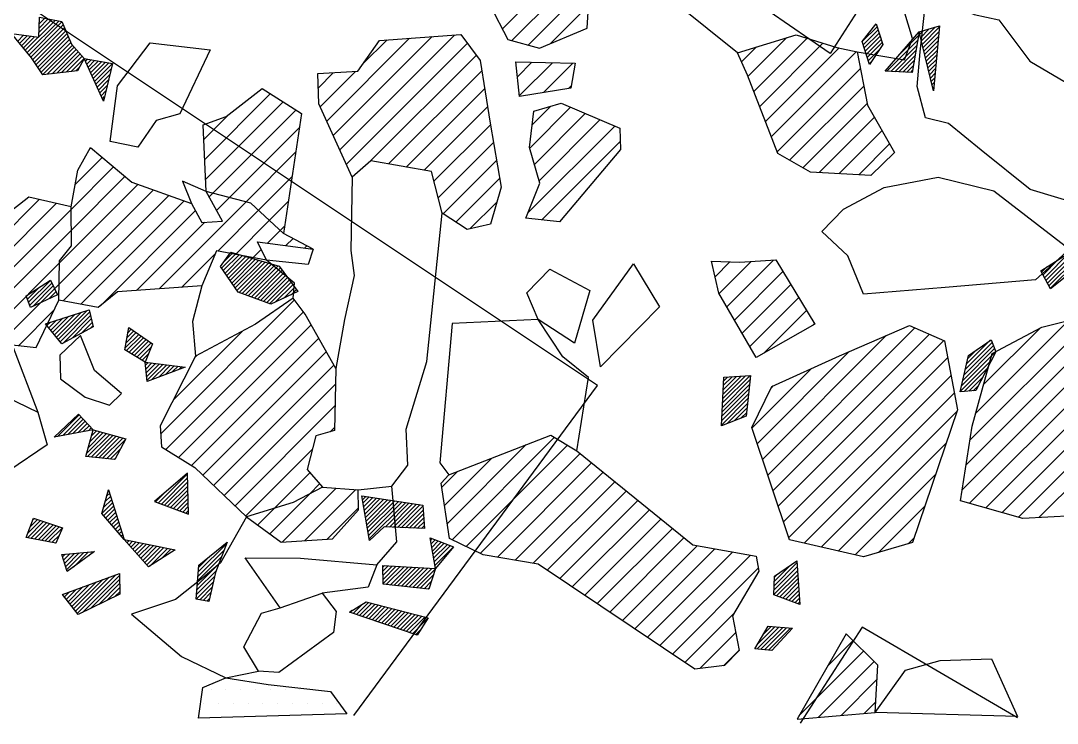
# Model space of a CAD drawing. Header units: metres. Extents: x -2.07 to 0.01, y -18 to -14.82.
# Drawn here: x -1.561 to -0.685, y -18.004 to -17.41 of the extents above; entities that cross this region are included whole.
import ezdxf

# ---------------------------------------------------------------- set-up
doc = ezdxf.new("R2010")
doc.units = ezdxf.units.M
doc.header["$LTSCALE"] = 25
doc.header["$MEASUREMENT"] = 0
doc.linetypes.add('STRICHPUNKTX2', pattern=[2, 1, -0.5, 0, -0.5])
doc.layers.get('0').update_dxf_attribs({"linetype": 'CONTINUOUS'})
for name, color, linetype in [('FEUER', 1, 'CONTINUOUS'), ('GRABUNGSGRENZE', 3, 'STRICHPUNKTX2'), ('KNOCHEN', 2, 'CONTINUOUS'), ('STEINE', 4, 'CONTINUOUS'), ('STEINESCHRAFF', 4, 'CONTINUOUS')]:
    doc.layers.add(name, color=color, linetype=linetype)

# ---------------------------------------------------------------- blocks, each defined once
blk = doc.blocks.new('*X2')
at = {"color": 0}
for p, q in [((-155.551, -1743.713), (-152.883, -1741.044)), ((-155.392, -1743.907), (-152.608, -1741.123)), ((-155.232, -1744.101), (-152.501, -1741.37)), ((-155.085, -1744.307), (-152.395, -1741.617)), ((-154.566, -1742.374), (-153.179, -1740.988)), ((-154.554, -1742.008), (-153.476, -1740.931)), ((-154.542, -1741.643), (-153.773, -1740.874)), ((-154.53, -1741.278), (-154.07, -1740.817)), ((-156.348, -1742.743), (-155.853, -1742.247)), ((-156.189, -1742.937), (-155.541, -1742.289)), ((-156.03, -1743.131), (-155.23, -1742.331)), ((-155.87, -1743.325), (-154.918, -1742.373)), ((-155.711, -1743.519), (-154.607, -1742.415)), ((-154.942, -1744.518), (-152.289, -1741.865)), ((-154.8, -1744.729), (-152.182, -1742.112)), ((-154.657, -1744.94), (-152.076, -1742.359)), ((-154.515, -1745.151), (-151.97, -1742.607)), ((-154.372, -1745.362), (-151.864, -1742.854)), ((-154.23, -1745.573), (-151.731, -1743.075)), ((-153.853, -1745.55), (-151.566, -1743.264)), ((-153.451, -1745.502), (-151.402, -1743.453)), ((-153.049, -1745.453), (-151.237, -1743.642)), ((-152.647, -1745.405), (-151.073, -1743.831)), ((-152.245, -1745.356), (-150.908, -1744.02)), ((-151.843, -1745.308), (-150.743, -1744.208)), ((-150.63, -1744.448), (-150.45, -1744.269)), ((-151.441, -1745.259), (-151.144, -1744.962)), ((-150.519, -1744.691), (-150.149, -1744.321)), ((-150.409, -1744.934), (-149.847, -1744.373)), ((-150.298, -1745.177), (-149.546, -1744.425)), ((-150.188, -1745.421), (-149.244, -1744.477)), ((-150.077, -1745.664), (-148.942, -1744.529)), ((-149.967, -1745.907), (-148.641, -1744.581)), ((-149.856, -1746.15), (-148.339, -1744.633)), ((-149.746, -1746.393), (-148.44, -1745.087)), ((-149.635, -1746.636), (-148.554, -1745.555)), ((-149.525, -1746.879), (-148.668, -1746.022)), ((-149.414, -1747.122), (-148.782, -1746.49)), ((-149.304, -1747.365), (-148.897, -1746.958)), ((-149.193, -1747.608), (-149.011, -1747.426)), ((-139.117, -1761.927), (-137.889, -1760.699)), ((-138.973, -1762.137), (-137.615, -1760.778)), ((-138.881, -1761.337), (-138.163, -1760.62)), ((-138.829, -1762.346), (-137.341, -1760.858)), ((-138.685, -1762.556), (-137.067, -1760.937)), ((-138.541, -1762.765), (-136.792, -1761.017)), ((-138.397, -1762.975), (-136.518, -1761.096)), ((-138.253, -1763.184), (-136.244, -1761.176)), ((-138.109, -1763.394), (-135.97, -1761.255)), ((-137.965, -1763.603), (-135.696, -1761.335)), ((-137.821, -1763.813), (-135.422, -1761.414)), ((-137.637, -1763.982), (-135.148, -1761.493)), ((-137.379, -1764.078), (-134.874, -1761.573)), ((-137.122, -1764.174), (-134.6, -1761.652)), ((-136.864, -1764.27), (-134.326, -1761.732)), ((-136.607, -1764.366), (-134.139, -1761.898)), ((-136.349, -1764.462), (-133.989, -1762.102)), ((-136.091, -1764.558), (-133.839, -1762.306)), ((-135.834, -1764.654), (-133.689, -1762.51)), ((-155.533, -1764.554), (-154.529, -1763.55)), ((-155.438, -1764.813), (-153.581, -1762.956)), ((-155.343, -1765.072), (-153.464, -1763.192)), ((-155.052, -1765.134), (-153.346, -1763.428)), ((-135.576, -1764.75), (-133.54, -1762.714)), ((-135.319, -1764.846), (-133.39, -1762.917)), ((-135.061, -1764.942), (-133.24, -1763.121)), ((-134.549, -1764.784), (-133.09, -1763.325)), ((-133.889, -1764.477), (-132.941, -1763.529)), ((-155.628, -1764.295), (-155.53, -1764.198)), ((-154.392, -1764.828), (-153.229, -1763.664)), ((-153.733, -1764.522), (-153.111, -1763.901)), ((-153.073, -1764.216), (-152.994, -1764.137)), ((-133.23, -1764.171), (-132.791, -1763.733)), ((-153.557, -1767.175), (-152.544, -1766.162)), ((-153.399, -1767.37), (-152.026, -1765.997)), ((-153.24, -1767.565), (-151.508, -1765.833)), ((-153.081, -1767.76), (-150.991, -1765.669)), ((-152.922, -1767.954), (-150.473, -1765.505)), ((-152.764, -1768.149), (-150.269, -1765.655)), ((-152.52, -1768.259), (-150.199, -1765.938)), ((-153.875, -1766.785), (-153.579, -1766.49)), ((-153.716, -1766.98), (-153.062, -1766.326)), ((-151.758, -1767.851), (-150.129, -1766.222)), ((-150.997, -1767.443), (-150.059, -1766.505)), ((-150.236, -1767.035), (-149.989, -1766.788)), ((-147.024, -1767.359), (-146.749, -1767.084)), ((-147.275, -1768.671), (-146.123, -1767.519)), ((-147.191, -1768.233), (-146.331, -1767.374)), ((-147.171, -1768.92), (-145.914, -1767.664)), ((-147.107, -1767.796), (-146.54, -1767.229)), ((-146.949, -1769.052), (-145.706, -1767.809)), ((-146.726, -1769.183), (-145.497, -1767.954)), ((-146.504, -1769.314), (-145.289, -1768.099)), ((-146.282, -1769.446), (-145.08, -1768.244)), ((-146.06, -1769.577), (-145.044, -1768.561)), ((-145.838, -1769.708), (-145.282, -1769.153)), ((-145.615, -1769.84), (-145.52, -1769.745)), ((-145.546, -1770.124), (-145.32, -1769.898)), ((-145.516, -1770.448), (-145.005, -1769.936)), ((-145.487, -1770.772), (-144.69, -1769.975)), ((-145.457, -1771.096), (-144.376, -1770.014)), ((-145.427, -1771.419), (-144.061, -1770.053)), ((-145, -1771.346), (-143.746, -1770.092)), ((-144.431, -1771.131), (-143.432, -1770.131)), ((-143.863, -1770.915), (-143.117, -1770.17)), ((-143.294, -1770.7), (-142.802, -1770.208)), ((-142.725, -1770.485), (-142.487, -1770.247)), ((-152.98, -1776.143), (-151.152, -1774.316)), ((-152.546, -1776.063), (-150.983, -1774.5)), ((-152.112, -1775.983), (-150.813, -1774.684)), ((-151.678, -1775.902), (-150.644, -1774.868)), ((-151.244, -1775.822), (-150.475, -1775.053)), ((-150.81, -1775.742), (-150.305, -1775.237)), ((-150.397, -1777.096), (-149.128, -1775.827)), ((-150.376, -1775.661), (-150.136, -1775.421)), ((-150.263, -1776.609), (-149.404, -1775.75)), ((-150.129, -1776.121), (-149.681, -1775.673)), ((-149.995, -1775.633), (-149.957, -1775.595)), ((-150.531, -1777.584), (-148.852, -1775.905)), ((-150.448, -1777.855), (-148.576, -1775.982)), ((-150.129, -1777.889), (-148.3, -1776.06)), ((-149.809, -1777.923), (-148.024, -1776.137)), ((-149.49, -1777.957), (-147.747, -1776.214)), ((-149.17, -1777.991), (-147.471, -1776.292)), ((-148.85, -1778.025), (-147.259, -1776.433)), ((-148.531, -1778.058), (-147.661, -1777.189)), ((-148.211, -1778.092), (-148.063, -1777.944)), ((-144.454, -1781.759), (-142.006, -1779.312)), ((-144.197, -1781.856), (-141.997, -1779.656)), ((-143.94, -1781.953), (-141.987, -1780)), ((-148.807, -1781.163), (-148.576, -1780.932)), ((-148.667, -1780.669), (-148.661, -1780.663)), ((-144.71, -1781.662), (-144.093, -1781.046)), ((-143.683, -1782.05), (-141.978, -1780.344)), ((-143.427, -1782.147), (-141.969, -1780.688)), ((-143.17, -1782.244), (-141.959, -1781.033)), ((-149.229, -1782.645), (-148.322, -1781.739)), ((-149.088, -1782.151), (-148.407, -1781.47)), ((-148.948, -1781.657), (-148.492, -1781.201)), ((-142.913, -1782.341), (-141.95, -1781.377)), ((-142.657, -1782.437), (-141.94, -1781.721)), ((-149.069, -1782.839), (-148.238, -1782.008)), ((-148.906, -1783.03), (-148.153, -1782.277)), ((-148.743, -1783.22), (-148.069, -1782.546)), ((-148.58, -1783.411), (-147.984, -1782.815)), ((-142.4, -1782.534), (-141.931, -1782.065)), ((-142.143, -1782.631), (-141.922, -1782.409)), ((-155.529, -1784.703), (-154.16, -1783.334)), ((-155.49, -1784.31), (-154.425, -1783.245)), ((-155.275, -1783.742), (-154.69, -1783.157)), ((-155.231, -1784.758), (-153.896, -1783.423)), ((-155.061, -1783.174), (-154.954, -1783.068)), ((-154.933, -1784.814), (-153.631, -1783.512)), ((-154.635, -1784.869), (-153.366, -1783.601)), ((-154.336, -1784.925), (-153.102, -1783.69)), ((-148.417, -1783.601), (-147.899, -1783.084)), ((-148.253, -1783.791), (-147.815, -1783.353)), ((-148.09, -1783.982), (-147.73, -1783.622)), ((-154.038, -1784.98), (-152.837, -1783.779)), ((-153.74, -1785.036), (-152.572, -1783.868)), ((-153.442, -1785.091), (-152.825, -1784.474)), ((-147.927, -1784.172), (-147.645, -1783.891)), ((-147.764, -1784.363), (-147.561, -1784.159)), ((-147.601, -1784.553), (-147.476, -1784.428)), ((-153.144, -1785.146), (-153.106, -1785.109)), ((-147.438, -1784.743), (-147.392, -1784.697)), ((-147.273, -1784.933), (-147.221, -1784.88)), ((-147.107, -1785.12), (-146.927, -1784.94)), ((-146.941, -1785.308), (-146.634, -1785)), ((-146.775, -1785.495), (-146.34, -1785.06)), ((-146.609, -1785.683), (-146.047, -1785.12)), ((-146.443, -1785.871), (-145.753, -1785.181)), ((-146.277, -1786.058), (-145.46, -1785.241)), ((-146.111, -1786.246), (-145.166, -1785.301)), ((-145.945, -1786.433), (-144.873, -1785.361)), ((-145.779, -1786.621), (-144.579, -1785.421)), ((-145.613, -1786.808), (-144.286, -1785.481)), ((-141.095, -1787.593), (-138.682, -1785.18)), ((-152.552, -1786.322), (-152.327, -1786.097)), ((-152.466, -1786.59), (-151.938, -1786.062)), ((-152.381, -1786.858), (-151.55, -1786.027)), ((-152.295, -1787.126), (-151.161, -1785.992)), ((-152.209, -1787.394), (-150.772, -1785.957)), ((-151.645, -1787.183), (-150.384, -1785.922)), ((-150.335, -1786.227), (-149.995, -1785.886)), ((-145.447, -1786.996), (-143.992, -1785.541)), ((-145.192, -1787.094), (-143.699, -1785.601)), ((-144.228, -1786.484), (-143.405, -1785.661)), ((-143.264, -1785.873), (-143.112, -1785.721)), ((-141.151, -1788.356), (-139.12, -1786.326)), ((-141.123, -1787.975), (-138.901, -1785.753)), ((-141.067, -1787.211), (-140.135, -1786.279)), ((-141.179, -1788.738), (-139.339, -1786.898)), ((-151.473, -1790.9), (-148.607, -1788.034)), ((-151.318, -1791.098), (-148.046, -1787.827)), ((-150.879, -1791.013), (-147.753, -1787.887)), ((-141.235, -1789.501), (-139.697, -1787.963)), ((-141.207, -1789.12), (-139.558, -1787.471)), ((-152.095, -1790.108), (-150.852, -1788.865)), ((-151.939, -1790.306), (-150.291, -1788.657)), ((-151.784, -1790.504), (-149.73, -1788.45)), ((-151.629, -1790.702), (-149.168, -1788.242)), ((-150.185, -1790.673), (-147.743, -1788.231)), ((-149.492, -1790.333), (-147.734, -1788.575)), ((-148.799, -1789.993), (-147.725, -1788.919)), ((-141.264, -1789.883), (-139.804, -1788.423)), ((-140.967, -1789.94), (-139.91, -1788.883)), ((-152.561, -1789.513), (-152.535, -1789.487)), ((-152.406, -1789.711), (-151.974, -1789.28)), ((-152.25, -1789.91), (-151.413, -1789.072)), ((-148.105, -1789.654), (-147.715, -1789.264)), ((-140.671, -1789.997), (-140.017, -1789.343)), ((-140.374, -1790.055), (-140.123, -1789.803))]:
    blk.add_line(p, q, dxfattribs=at)
blk = doc.blocks.new('*X3')
at = {"color": 0}
for p, q in [((-96.787, -1773.691), (-94.44, -1771.343)), ((-96.768, -1773.318), (-94.454, -1771.004)), ((-96.749, -1772.945), (-94.833, -1771.029)), ((-96.729, -1772.572), (-95.211, -1771.054)), ((-96.71, -1772.199), (-95.59, -1771.079)), ((-96.69, -1771.826), (-95.968, -1771.104)), ((-96.671, -1771.453), (-96.347, -1771.129)), ((-96.826, -1774.437), (-94.524, -1772.135)), ((-96.807, -1774.064), (-94.482, -1771.739)), ((-96.865, -1775.183), (-94.608, -1772.926)), ((-96.846, -1774.81), (-94.566, -1772.531)), ((-96.383, -1775.054), (-94.651, -1773.322)), ((-95.805, -1774.831), (-94.693, -1773.718)), ((-95.228, -1774.607), (-94.735, -1774.114)), ((-127.27, -1781.193), (-127.245, -1781.168)), ((-127.218, -1781.494), (-126.938, -1781.214)), ((-127.166, -1781.796), (-126.631, -1781.261)), ((-127.114, -1782.097), (-126.324, -1781.307)), ((-127.061, -1782.398), (-126.016, -1781.353)), ((-127.009, -1782.7), (-125.709, -1781.4)), ((-126.957, -1783.001), (-125.402, -1781.446)), ((-126.905, -1783.302), (-125.095, -1781.492)), ((-126.852, -1783.604), (-124.787, -1781.539)), ((-126.8, -1783.905), (-124.48, -1781.585)), ((-126.748, -1784.206), (-124.173, -1781.631)), ((-126.696, -1784.507), (-123.866, -1781.678)), ((-126.643, -1784.809), (-123.558, -1781.724)), ((-125.264, -1783.783), (-123.251, -1781.77)), ((-124.926, -1783.799), (-122.944, -1781.816)), ((-124.589, -1783.815), (-122.637, -1781.863)), ((-124.251, -1783.831), (-122.329, -1781.909)), ((-123.913, -1783.847), (-122.102, -1782.035)), ((-123.576, -1783.862), (-122.078, -1782.364)), ((-123.238, -1783.878), (-122.053, -1782.693)), ((-122.9, -1783.894), (-122.028, -1783.022)), ((-122.563, -1783.91), (-122.004, -1783.351)), ((-122.225, -1783.926), (-121.979, -1783.68)), ((-121.462, -1784.931), (-121.311, -1784.78)), ((-121.41, -1785.232), (-121.057, -1784.879)), ((-121.357, -1785.533), (-120.802, -1784.978)), ((-121.305, -1785.834), (-120.547, -1785.076)), ((-121.252, -1786.135), (-120.292, -1785.175)), ((-121.2, -1786.436), (-120.037, -1785.274)), ((-121.147, -1786.737), (-119.782, -1785.372)), ((-121.095, -1787.038), (-119.527, -1785.471)), ((-125.493, -1787.194), (-125.359, -1787.06)), ((-125.483, -1787.537), (-125.026, -1787.08)), ((-125.472, -1787.88), (-124.692, -1787.1)), ((-125.462, -1788.224), (-124.358, -1787.12)), ((-125.452, -1788.567), (-124.025, -1787.14)), ((-125.197, -1788.666), (-123.691, -1787.16)), ((-124.878, -1788.7), (-123.357, -1787.18)), ((-124.559, -1788.735), (-123.024, -1787.199)), ((-124.24, -1788.77), (-122.69, -1787.219)), ((-123.922, -1788.805), (-122.356, -1787.239)), ((-92.434, -1789.137), (-90.463, -1787.166)), ((-92.422, -1788.771), (-90.486, -1786.835)), ((-92.409, -1788.405), (-91.03, -1787.025)), ((-123.603, -1788.839), (-122.023, -1787.259)), ((-123.284, -1788.874), (-121.689, -1787.279)), ((-122.965, -1788.909), (-121.355, -1787.299)), ((-122.646, -1788.943), (-121.059, -1787.356)), ((-122.327, -1788.978), (-121.23, -1787.88)), ((-92.447, -1789.503), (-90.441, -1787.497)), ((-92.396, -1788.038), (-92.109, -1787.752)), ((-92.208, -1789.618), (-90.419, -1787.829)), ((-122.009, -1789.013), (-121.401, -1788.405)), ((-121.69, -1789.048), (-121.572, -1788.929)), ((-91.951, -1789.714), (-90.397, -1788.16)), ((-91.694, -1789.811), (-90.374, -1788.491)), ((-91.437, -1789.907), (-90.352, -1788.823)), ((-91.179, -1790.003), (-90.33, -1789.154)), ((-90.922, -1790.1), (-90.307, -1789.485)), ((-90.665, -1790.196), (-90.285, -1789.816)), ((-127.985, -1791.1), (-127.184, -1790.3)), ((-127.722, -1791.19), (-126.698, -1790.167)), ((-127.458, -1791.28), (-126.417, -1790.239)), ((-127.195, -1791.37), (-126.136, -1790.312)), ((-126.931, -1791.46), (-125.855, -1790.384)), ((-126.668, -1791.55), (-125.574, -1790.456)), ((-126.404, -1791.641), (-125.292, -1790.529)), ((-126.141, -1791.731), (-125.011, -1790.601)), ((-125.877, -1791.821), (-124.73, -1790.673)), ((-125.614, -1791.911), (-124.449, -1790.746)), ((-90.408, -1790.292), (-90.263, -1790.148)), ((-128.249, -1791.01), (-128.078, -1790.839)), ((-125.35, -1792.001), (-124.167, -1790.818)), ((-125.086, -1792.091), (-123.886, -1790.89)), ((-124.823, -1792.181), (-123.605, -1790.963)), ((-124.559, -1792.271), (-123.324, -1791.035)), ((-124.296, -1792.361), (-123.043, -1791.107)), ((-124.032, -1792.451), (-122.761, -1791.18)), ((-123.769, -1792.541), (-122.48, -1791.252)), ((-123.505, -1792.631), (-122.199, -1791.324)), ((-123.242, -1792.721), (-121.918, -1791.397)), ((-122.978, -1792.811), (-121.738, -1791.57)), ((-93.861, -1794.099), (-92.019, -1792.257)), ((-93.82, -1793.705), (-92.347, -1792.232)), ((-93.542, -1794.134), (-91.691, -1792.283)), ((-93.295, -1792.827), (-92.675, -1792.207)), ((-93.223, -1794.169), (-91.362, -1792.308)), ((-92.905, -1794.203), (-91.034, -1792.333)), ((-122.715, -1792.901), (-122.324, -1792.51))]:
    blk.add_line(p, q, dxfattribs=at)
blk = doc.blocks.new('*X4')
at = {"color": 0}
for p, q in [((-84.975, -1742.787), (-83.721, -1741.533)), ((-79.977, -1742.739), (-78.811, -1741.572)), ((-79.908, -1743.023), (-78.434, -1741.549)), ((-84.89, -1743.056), (-83.635, -1741.801)), ((-84.806, -1743.325), (-83.55, -1742.068)), ((-84.722, -1743.594), (-83.464, -1742.336)), ((-81.793, -1743.847), (-80.217, -1742.271)), ((-80.117, -1742.171), (-79.809, -1741.864)), ((-80.047, -1742.455), (-79.31, -1741.718)), ((-79.838, -1743.307), (-78.472, -1741.94)), ((-79.769, -1743.591), (-78.509, -1742.331)), ((-84.637, -1743.863), (-83.378, -1742.604)), ((-84.553, -1744.133), (-83.292, -1742.871)), ((-82.887, -1745.295), (-80.288, -1742.696)), ((-82.549, -1745.31), (-80.358, -1743.12)), ((-79.699, -1743.875), (-78.546, -1742.722)), ((-79.629, -1744.159), (-78.584, -1743.113)), ((-84.469, -1744.402), (-83.515, -1743.449)), ((-82.211, -1745.326), (-80.429, -1743.544)), ((-81.873, -1745.342), (-80.499, -1743.968)), ((-79.56, -1744.443), (-78.621, -1743.504)), ((-79.49, -1744.727), (-78.659, -1743.895)), ((-79.421, -1745.011), (-78.696, -1744.286)), ((-84.384, -1744.671), (-84.233, -1744.519)), ((-81.535, -1745.358), (-80.57, -1744.392)), ((-81.198, -1745.373), (-80.64, -1744.816)), ((-79.351, -1745.295), (-78.733, -1744.677)), ((-79.281, -1745.579), (-78.771, -1745.068)), ((-80.86, -1745.389), (-80.711, -1745.24)), ((-79.212, -1745.862), (-78.808, -1745.459)), ((-79.142, -1746.146), (-78.845, -1745.85)), ((-79.073, -1746.43), (-78.883, -1746.241)), ((-79.003, -1746.714), (-78.92, -1746.632)), ((-69.565, -1762.733), (-67.421, -1760.588)), ((-69.443, -1762.964), (-67.211, -1760.731)), ((-69.81, -1762.271), (-69.369, -1761.829)), ((-69.688, -1762.502), (-68.395, -1761.209)), ((-69.32, -1763.195), (-67.096, -1760.971)), ((-69.198, -1763.426), (-66.982, -1761.21)), ((-69.075, -1763.657), (-66.868, -1761.449)), ((-76.476, -1771.411), (-73.786, -1768.721)), ((-76.367, -1770.948), (-73.887, -1768.468)), ((-76.258, -1770.486), (-73.987, -1768.215)), ((-76.149, -1770.023), (-74.143, -1768.017)), ((-76.04, -1769.56), (-75.319, -1768.84)), ((-76.694, -1772.336), (-74.018, -1769.66)), ((-76.585, -1771.873), (-73.685, -1768.974)), ((-76.348, -1772.343), (-74.399, -1770.394)), ((-75.966, -1772.315), (-74.779, -1771.128)), ((-75.583, -1772.286), (-75.16, -1771.862))]:
    blk.add_line(p, q, dxfattribs=at)
blk = doc.blocks.new('*X11')
at = {"color": 0}
for p, q in [((-115.374, -1741.719), (-107.607, -1733.953)), ((-114.584, -1742.698), (-107.932, -1736.046)), ((-113.194, -1743.075), (-108.025, -1737.906)), ((-111.278, -1742.926), (-108.096, -1739.745)), ((-108.255, -1741.671), (-108.205, -1741.621)), ((-130.23, -1749.505), (-123.23, -1742.505)), ((-129.68, -1750.722), (-121.324, -1742.367)), ((-129.13, -1751.94), (-119.418, -1742.228)), ((-94.619, -1745.714), (-91.352, -1742.446)), ((-94.128, -1746.99), (-89.631, -1742.493)), ((-128.58, -1753.157), (-118.353, -1742.931)), ((-127.17, -1744.676), (-125.136, -1742.643)), ((-95.169, -1744.496), (-93.902, -1743.229)), ((-93.636, -1748.266), (-88.287, -1742.917)), ((-93.145, -1749.542), (-86.927, -1743.325)), ((-126.689, -1753.034), (-117.601, -1743.947)), ((-92.653, -1750.819), (-85.464, -1743.63)), ((-114.12, -1745.769), (-112.886, -1744.535)), ((-113.955, -1747.372), (-111.157, -1744.574)), ((-111.904, -1747.089), (-109.428, -1744.613)), ((-92.162, -1752.095), (-85.12, -1745.054)), ((-130.94, -1746.679), (-129.675, -1745.414)), ((-130.781, -1748.287), (-127.798, -1745.305)), ((-125.012, -1753.125), (-117.131, -1745.244)), ((-123.503, -1753.385), (-116.883, -1746.764)), ((-109.793, -1746.746), (-109.565, -1746.517)), ((-91.106, -1752.807), (-84.837, -1746.538)), ((-140.539, -1752.742), (-134.998, -1747.202)), ((-140.465, -1754.436), (-133.916, -1747.887)), ((-139.856, -1755.595), (-132.834, -1748.573)), ((-121.995, -1753.644), (-116.636, -1748.285)), ((-113.07, -1751.79), (-109.614, -1748.334)), ((-112.863, -1749.815), (-111.288, -1748.24)), ((-89.985, -1753.454), (-84.554, -1748.022)), ((-140.612, -1751.048), (-138.506, -1748.941)), ((-112.677, -1753.164), (-108.374, -1748.862)), ((-112.284, -1754.539), (-107.134, -1749.389)), ((-88.621, -1753.857), (-83.94, -1749.176)), ((-138.452, -1755.959), (-132.551, -1750.058)), ((-121.167, -1754.584), (-116.388, -1749.804)), ((-113.227, -1757.25), (-105.893, -1749.917)), ((-86.941, -1753.945), (-83.295, -1750.299)), ((-120.804, -1755.989), (-116.134, -1751.318)), ((-112.063, -1757.854), (-105.432, -1751.223)), ((-137.048, -1756.322), (-132.86, -1752.134)), ((-85.261, -1754.033), (-82.651, -1751.423)), ((-120.386, -1757.338), (-115.88, -1752.832)), ((-135.989, -1757.031), (-133.168, -1754.211)), ((-119.322, -1758.042), (-115.627, -1754.346)), ((-162.107, -1765.471), (-153.098, -1756.462)), ((-161.928, -1763.525), (-154.534, -1756.131)), ((-135.073, -1757.883), (-133.477, -1756.287)), ((-118.123, -1758.611), (-115.852, -1756.339)), ((-161.758, -1766.891), (-151.832, -1756.965)), ((-160.926, -1767.826), (-151.809, -1758.709)), ((-134.157, -1758.735), (-133.786, -1758.364)), ((-159.384, -1768.052), (-152.82, -1761.488)), ((-97.411, -1762.648), (-96.156, -1761.392)), ((-97.075, -1764.079), (-94.365, -1761.369)), ((-96.425, -1765.197), (-92.473, -1761.245)), ((-95.774, -1766.314), (-91.681, -1762.221)), ((-157.833, -1768.269), (-152.852, -1763.287)), ((-95.124, -1767.431), (-91.011, -1763.319)), ((-94.474, -1768.549), (-90.341, -1764.416)), ((-156.264, -1768.467), (-153.283, -1765.487)), ((-93.216, -1769.059), (-89.671, -1765.514)), ((-92.956, -1779.406), (-80.531, -1766.981)), ((-89.16, -1766.77), (-89.001, -1766.612)), ((-93.403, -1778.085), (-82.949, -1767.631)), ((-92.51, -1780.727), (-79.298, -1767.516)), ((-92.063, -1782.048), (-78.065, -1768.05)), ((-93.85, -1776.764), (-86.062, -1768.976)), ((-91.616, -1783.369), (-77.749, -1769.502)), ((-94.296, -1775.443), (-89.262, -1770.408)), ((-91.17, -1784.69), (-77.466, -1770.987)), ((-92.678, -1772.057), (-92.492, -1771.871)), ((-89.873, -1785.161), (-77.183, -1772.471)), ((-88.437, -1785.494), (-76.941, -1773.998)), ((-119.636, -1784.872), (-110.985, -1776.221)), ((-87.002, -1785.826), (-77.853, -1776.677)), ((-120.052, -1783.521), (-113.369, -1776.838)), ((-118.445, -1785.449), (-109.885, -1776.89)), ((-117.255, -1786.027), (-108.821, -1777.593)), ((-120.285, -1781.986), (-116.269, -1777.97)), ((-115.809, -1786.348), (-107.845, -1778.385)), ((-120.517, -1780.451), (-119.169, -1779.102)), ((-114.294, -1786.602), (-106.869, -1779.176)), ((-85.567, -1786.159), (-78.765, -1779.357)), ((-112.779, -1786.855), (-105.893, -1779.968)), ((-111.591, -1787.434), (-104.916, -1780.76)), ((-110.533, -1788.144), (-103.94, -1781.551)), ((-109.475, -1788.854), (-102.964, -1782.343)), ((-83.584, -1785.944), (-79.677, -1782.037)), ((-108.417, -1789.564), (-101.988, -1783.134)), ((-107.36, -1790.274), (-101.012, -1783.926)), ((-106.302, -1790.984), (-100.035, -1784.717)), ((-105.244, -1791.693), (-98.931, -1785.381)), ((-81.081, -1785.208), (-80.589, -1784.717)), ((-104.186, -1792.403), (-97.425, -1785.642)), ((-103.128, -1793.113), (-95.919, -1785.904)), ((-102.07, -1793.823), (-94.413, -1786.166)), ((-101.012, -1794.533), (-93.762, -1787.282)), ((-99.955, -1795.243), (-95.801, -1791.09)), ((-98.702, -1795.758), (-95.663, -1792.719)), ((-96.693, -1795.517), (-95.379, -1794.203))]:
    blk.add_line(p, q, dxfattribs=at)
blk = doc.blocks.new('*X12')
at = {"color": 0}
for p, q in [((-150.24, -1751.837), (-150.165, -1751.762)), ((-151.488, -1754.852), (-149.205, -1752.57)), ((-151.832, -1756.965), (-148.245, -1753.378)), ((-151.809, -1758.709), (-147.285, -1754.186)), ((-152.852, -1763.287), (-144.883, -1755.319)), ((-152.82, -1761.488), (-146.187, -1754.855)), ((-140.169, -1755.908), (-139.856, -1755.595)), ((-152.499, -1764.702), (-143.579, -1755.783)), ((-151.009, -1764.98), (-142.276, -1756.247)), ((-144.407, -1763.682), (-137.048, -1756.322)), ((-139.543, -1757.05), (-138.452, -1755.959)), ((-149.359, -1765.098), (-141.326, -1757.065)), ((-139.444, -1760.486), (-135.989, -1757.031)), ((-146.308, -1763.814), (-140.536, -1758.043)), ((-137.95, -1760.76), (-135.073, -1757.883)), ((-135.239, -1759.817), (-134.157, -1758.735)), ((-133.678, -1760.024), (-133.076, -1759.422)), ((-132.117, -1760.231), (-131.923, -1760.037)), ((-142.507, -1763.549), (-139.662, -1760.705)), ((-136.455, -1761.033), (-135.764, -1760.342))]:
    blk.add_line(p, q, dxfattribs=at)
blk = doc.blocks.new('*X13')
at = {"color": 0}
for p, q in [((-144.265, -1775.914), (-132.964, -1764.612)), ((-143.842, -1777.258), (-132.197, -1765.614)), ((-142.751, -1777.936), (-131.535, -1766.72)), ((-143.212, -1773.094), (-137.389, -1767.27)), ((-141.661, -1778.613), (-130.898, -1767.85)), ((-141.394, -1769.507), (-141.171, -1769.284)), ((-140.708, -1779.428), (-130.26, -1768.98)), ((-139.799, -1780.287), (-129.623, -1770.111)), ((-138.891, -1781.146), (-129.481, -1771.737)), ((-137.982, -1782.006), (-129.521, -1773.544)), ((-129.953, -1775.744), (-129.56, -1775.351)), ((-137.074, -1782.865), (-131.442, -1777.233)), ((-134.646, -1782.205), (-131.654, -1779.212)), ((-131.666, -1780.992), (-130.837, -1780.164)), ((-135.051, -1784.377), (-131.666, -1780.992)), ((-133.988, -1785.082), (-129.428, -1780.522)), ((-132.09, -1784.952), (-127.776, -1780.638)), ((-136.067, -1783.625), (-134.646, -1782.205)), ((-130.192, -1784.822), (-127.539, -1782.169))]:
    blk.add_line(p, q, dxfattribs=at)
blk = doc.blocks.new('*X14')
at = {"color": 0}
for p, q in [((-76.197, -1778.556), (-62.812, -1765.172)), ((-76.525, -1780.652), (-61.8, -1765.928)), ((-75.868, -1776.46), (-65.167, -1765.759)), ((-75.385, -1774.209), (-67.522, -1766.346)), ((-74.707, -1771.763), (-69.935, -1766.991)), ((-75.903, -1781.798), (-61.429, -1767.324)), ((-74.526, -1782.189), (-61.058, -1768.721)), ((-74.028, -1769.317), (-73.727, -1769.015)), ((-73.149, -1782.58), (-60.687, -1770.118)), ((-71.772, -1782.971), (-60.317, -1771.515)), ((-70.035, -1783.001), (-59.946, -1772.912)), ((-87.9, -1795.563), (-85.735, -1793.398)), ((-90.315, -1799.746), (-84.853, -1794.284)), ((-88.674, -1799.873), (-83.971, -1795.17)), ((-86.746, -1799.712), (-83.724, -1796.69)), ((-84.818, -1799.552), (-83.824, -1798.558))]:
    blk.add_line(p, q, dxfattribs=at)
blk = doc.blocks.new('*X16')
at = {"color": 0}
for p, q in [((-140, -1797.5), (-140, -1797.5)), ((-138.75, -1797.5), (-138.75, -1797.5)), ((-137.5, -1797.5), (-137.5, -1797.5)), ((-136.25, -1797.5), (-136.25, -1797.5)), ((-135, -1797.5), (-135, -1797.5)), ((-133.75, -1797.5), (-133.75, -1797.5)), ((-132.5, -1797.5), (-132.5, -1797.5)), ((-140.625, -1798.75), (-140.625, -1798.75)), ((-139.375, -1798.75), (-139.375, -1798.75)), ((-138.125, -1798.75), (-138.125, -1798.75)), ((-136.875, -1798.75), (-136.875, -1798.75)), ((-135.625, -1798.75), (-135.625, -1798.75)), ((-134.375, -1798.75), (-134.375, -1798.75)), ((-133.125, -1798.75), (-133.125, -1798.75)), ((-131.875, -1798.75), (-131.875, -1798.75)), ((-130.625, -1798.75), (-130.625, -1798.75)), ((-129.375, -1798.75), (-129.375, -1798.75))]:
    blk.add_line(p, q, dxfattribs=at)

msp = doc.modelspace()

# ---------------------------------------------------------------- linework, layer by layer
at = {"layer": 'FEUER'}
msp.add_lwpolyline([(-1.31375, -17.60329), (-1.3388, -17.58993)], dxfattribs=at)
at = {"layer": 'GRABUNGSGRENZE', "flags": 128}
for points in [[(-0.00052, -16.07516), (-0.87692, -17.43794), (-2.06993, -16.61307), (-0.84567, -14.81764), (-0.03989, -15.35257), (-0.37613, -15.85227)], [(-1.2793, -17.99736), (-1.07351, -17.71843), (-2.00037, -17.10035)]]:
    msp.add_lwpolyline(points, dxfattribs=at)
at = {"layer": 'GRABUNGSGRENZE'}
msp.add_lwpolyline([(-0.71849, -17.99909), (-0.84983, -17.92256), (-0.9022, -18.00381)], dxfattribs=at)
at = {"layer": 'KNOCHEN'}
for points in [[(-1.56869, -17.42109), (-1.54567, -17.42421), (-1.54512, -17.40732), (-1.5262, -17.41095), (-1.51805, -17.4299), (-1.50733, -17.4422), (-1.51298, -17.45242), (-1.54216, -17.45594), (-1.55185, -17.44159), (-1.56869, -17.42109)], [(-0.84368, -17.44722), (-0.84978, -17.42776), (-0.83798, -17.41295), (-0.83239, -17.43036), (-0.84368, -17.44722)], [(-0.78949, -17.46934), (-0.80166, -17.41968), (-0.78426, -17.4146), (-0.78949, -17.46934)], [(-0.83039, -17.45288), (-0.80166, -17.41968), (-0.80737, -17.45395), (-0.83039, -17.45288)], [(-1.49104, -17.47805), (-1.50733, -17.4422), (-1.48329, -17.44635), (-1.49104, -17.47805)], [(-1.39207, -17.61796), (-1.38335, -17.6057), (-1.34244, -17.61755), (-1.32662, -17.63908), (-1.34967, -17.64978), (-1.37728, -17.63948), (-1.39207, -17.61796)], [(-0.69059, -17.63688), (-0.69874, -17.62151), (-0.67312, -17.60519), (-0.66701, -17.61799), (-0.69059, -17.63688)], [(-1.55282, -17.65241), (-1.55638, -17.64268), (-1.53588, -17.62942), (-1.52977, -17.64171), (-1.55282, -17.65241)], [(-1.52628, -17.68316), (-1.54005, -17.66625), (-1.50319, -17.65456), (-1.49964, -17.6689), (-1.52628, -17.68316)], [(-1.47307, -17.6884), (-1.46945, -17.66947), (-1.44952, -17.68333), (-1.4557, -17.69867), (-1.47307, -17.6884)], [(-0.75979, -17.69301), (-0.74083, -17.67975), (-0.73675, -17.68999), (-0.75371, -17.7227), (-0.76702, -17.7237), (-0.75979, -17.69301)], [(-1.4542, -17.71505), (-1.4557, -17.69867), (-1.42193, -17.70283), (-1.4542, -17.71505)], [(-0.96868, -17.75243), (-0.96655, -17.7115), (-0.94403, -17.71001), (-0.94769, -17.74429), (-0.96868, -17.75243)], [(-1.53259, -17.76195), (-1.51208, -17.74255), (-1.49982, -17.75588), (-1.53259, -17.76195)], [(-1.50601, -17.77838), (-1.49982, -17.75588), (-1.47221, -17.76362), (-1.48146, -17.78099), (-1.50601, -17.77838)], [(-1.42008, -17.79238), (-1.44776, -17.81637), (-1.41913, -17.82718), (-1.42008, -17.79238)], [(-1.4923, -17.82651), (-1.48663, -17.80657), (-1.47342, -17.84855), (-1.4923, -17.82651)], [(-1.26619, -17.84952), (-1.27276, -17.81164), (-1.22109, -17.81942), (-1.2196, -17.83938), (-1.25388, -17.83777), (-1.26619, -17.84952)], [(-1.55631, -17.84684), (-1.55013, -17.83048), (-1.52559, -17.83872), (-1.53124, -17.8515), (-1.55631, -17.84684)], [(-1.47342, -17.84855), (-1.43045, -17.85735), (-1.453, -17.87163), (-1.47342, -17.84855)], [(-1.41264, -17.89883), (-1.41053, -17.87018), (-1.38644, -17.85079), (-1.39621, -17.87635), (-1.40189, -17.9009), (-1.41264, -17.89883)], [(-1.21046, -17.87317), (-1.21501, -17.84707), (-1.19507, -17.85479), (-1.21046, -17.87317)], [(-1.52157, -17.87557), (-1.52615, -17.86123), (-1.49851, -17.85873), (-1.52157, -17.87557)], [(-1.2545, -17.88638), (-1.25497, -17.87052), (-1.21046, -17.87317), (-1.21613, -17.89056), (-1.2545, -17.88638)], [(-0.90249, -17.90352), (-0.92448, -17.89528), (-0.92393, -17.87942), (-0.90497, -17.86667), (-0.90249, -17.90352)], [(-1.51244, -17.91192), (-1.52571, -17.89501), (-1.47757, -17.8772), (-1.4771, -17.8946), (-1.51244, -17.91192)], [(-1.2832, -17.90986), (-1.26886, -17.90119), (-1.21669, -17.91461), (-1.22594, -17.92943), (-1.2832, -17.90986)], [(-0.94044, -17.94079), (-0.92914, -17.92188), (-0.90867, -17.92346), (-0.92611, -17.94236), (-0.94044, -17.94079)]]:
    msp.add_lwpolyline(points, dxfattribs=at)
at = {"layer": 'STEINE'}
for points in [[(-0.85389, -17.43645), (-0.814, -17.44319), (-0.80731, -17.4253), (-0.81747, -17.3915), (-0.84447, -17.33874), (-0.85662, -17.27987), (-0.87041, -17.26807)], [(-1.1059, -17.31617), (-1.17918, -17.3682), (-1.14912, -17.42609), (-1.12252, -17.43331), (-1.08206, -17.41651), (-1.08047, -17.38889), (-1.0799, -17.36381), (-1.07576, -17.33977)], [(-0.95521, -17.43726), (-1.00629, -17.39621), (-1.05682, -17.3393)], [(-0.6582, -17.56787), (-0.7078, -17.55292), (-0.74918, -17.51957), (-0.77676, -17.497), (-0.79619, -17.49235), (-0.8033, -17.46573), (-0.80068, -17.43657), (-0.7965, -17.3982), (-0.78216, -17.3926), (-0.75507, -17.40494), (-0.7341, -17.40959), (-0.70808, -17.44444), (-0.65391, -17.47628), (-0.65963, -17.51977), (-0.64126, -17.54334), (-0.6582, -17.56787)], [(-1.28087, -17.54247), (-1.30888, -17.48049), (-1.30985, -17.45491), (-1.27607, -17.45293), (-1.2576, -17.42688), (-1.18902, -17.42191), (-1.17269, -17.44395), (-1.16411, -17.49667), (-1.15501, -17.55093), (-1.16378, -17.58212), (-1.18375, -17.58669), (-1.2047, -17.57282)], [(-0.84235, -17.54086), (-0.89351, -17.53819), (-0.92111, -17.52227), (-0.94655, -17.45621), (-0.95521, -17.43726), (-0.90554, -17.42201), (-0.87128, -17.43283), (-0.85389, -17.43645), (-0.84529, -17.4815), (-0.82235, -17.52146), (-0.84235, -17.54086)], [(-1.48548, -17.51235), (-1.47924, -17.46529), (-1.45153, -17.42902), (-1.40089, -17.43476), (-1.42659, -17.48894), (-1.44655, -17.49452), (-1.46195, -17.51701), (-1.48548, -17.51235)], [(-1.1395, -17.47421), (-1.1425, -17.44504), (-1.09236, -17.44617), (-1.09599, -17.46714), (-1.1395, -17.47421)], [(-1.40665, -17.49819), (-1.38719, -17.49107), (-1.35695, -17.4676), (-1.32374, -17.48865), (-1.3388, -17.58993), (-1.36637, -17.56429), (-1.40421, -17.55448), (-1.40665, -17.49819)], [(-1.13409, -17.57707), (-1.12226, -17.54742), (-1.13089, -17.51721), (-1.12724, -17.48652), (-1.1042, -17.47991), (-1.05462, -17.501), (-1.05414, -17.51891), (-1.10544, -17.5802), (-1.13409, -17.57707)], [(-1.40797, -17.6343), (-1.4791, -17.63926), (-1.49551, -17.65253), (-1.52875, -17.64632), (-1.52817, -17.61306), (-1.51791, -17.60029), (-1.51835, -17.56754), (-1.51265, -17.53634), (-1.50187, -17.51743), (-1.46714, -17.54667), (-1.41652, -17.56469)], [(-1.29453, -17.70413), (-1.29566, -17.75632), (-1.31153, -17.76089), (-1.31876, -17.78953), (-1.306, -17.8044), (-1.27581, -17.80651), (-1.24715, -17.8035), (-1.23381, -17.78562), (-1.23528, -17.75543), (-1.21776, -17.69816), (-1.2047, -17.57282), (-1.21383, -17.5375), (-1.26498, -17.52869), (-1.28087, -17.54247), (-1.28203, -17.60438), (-1.279, -17.62537), (-1.28727, -17.6627), (-1.29453, -17.70413)], [(-1.40421, -17.55448), (-1.42415, -17.54574), (-1.41652, -17.56469), (-1.40785, -17.58057), (-1.39045, -17.57959), (-1.40421, -17.55448)], [(-0.67465, -17.60314), (-0.70336, -17.62917), (-0.77962, -17.63566), (-0.84871, -17.64114), (-0.86194, -17.60887), (-0.8839, -17.58836), (-0.86544, -17.56947), (-0.83112, -17.55112), (-0.78556, -17.54252), (-0.73851, -17.55388), (-0.67465, -17.60314)], [(-1.51835, -17.56754), (-1.55415, -17.55928), (-1.58695, -17.58479), (-1.64225, -17.59951), (-1.61878, -17.62975), (-1.62192, -17.66403), (-1.60916, -17.67838), (-1.56824, -17.6841), (-1.54777, -17.68619), (-1.52875, -17.64632)], [(-1.35317, -17.61241), (-1.36081, -17.59705), (-1.31375, -17.60329), (-1.31787, -17.61607), (-1.35317, -17.61241)], [(-1.33073, -17.6447), (-1.32968, -17.63191), (-1.35317, -17.61241), (-1.39562, -17.60465), (-1.40797, -17.6343), (-1.41571, -17.66447), (-1.41321, -17.69364)], [(-1.07091, -17.70257), (-1.07748, -17.66316), (-1.04309, -17.61564), (-1.02117, -17.65202), (-1.07091, -17.70257)], [(-0.93939, -17.69467), (-0.971, -17.64036), (-0.97708, -17.61323), (-0.95303, -17.6143), (-0.92284, -17.61232), (-0.8897, -17.66663), (-0.93939, -17.69467)], [(-1.09287, -17.68257), (-1.12353, -17.66255), (-1.1332, -17.64001), (-1.11372, -17.6201), (-1.07998, -17.63808), (-1.09287, -17.68257)], [(-1.29453, -17.70413), (-1.32052, -17.65803), (-1.33073, -17.6447), (-1.3625, -17.66663), (-1.41321, -17.69364), (-1.44302, -17.75242), (-1.44204, -17.77033), (-1.41393, -17.78779), (-1.37001, -17.82933)], [(-0.60763, -17.84634), (-0.65058, -17.82731), (-0.71403, -17.83075), (-0.7667, -17.8158), (-0.75685, -17.75289), (-0.73983, -17.69152), (-0.69782, -17.6691), (-0.62051, -17.64982), (-0.59006, -17.7645), (-0.60763, -17.84634)], [(-1.09102, -17.77365), (-1.08117, -17.71176), (-1.10262, -17.69432), (-1.12353, -17.66255), (-1.1962, -17.66597), (-1.20669, -17.78364), (-1.19903, -17.79389)], [(-0.8072, -17.85102), (-0.84868, -17.86321), (-0.91107, -17.84875), (-0.9431, -17.75402), (-0.92614, -17.71926), (-0.86878, -17.69329), (-0.80988, -17.66783), (-0.78023, -17.68069), (-0.7691, -17.73904), (-0.8072, -17.85102)], [(-1.5104, -17.67604), (-1.52783, -17.69288), (-1.52736, -17.71284), (-1.50642, -17.72824), (-1.48596, -17.73493), (-1.47571, -17.72523), (-1.49869, -17.70574), (-1.5104, -17.67604)], [(-1.62107, -17.74436), (-1.58208, -17.69584), (-1.56824, -17.6841), (-1.54636, -17.74094)], [(-1.60943, -17.80221), (-1.64678, -17.80417), (-1.65947, -17.75298), (-1.62107, -17.74436), (-1.57396, -17.72758), (-1.54636, -17.74094), (-1.53874, -17.76859), (-1.57102, -17.79052), (-1.60943, -17.80221)], [(-1.113, -17.7603), (-1.09102, -17.77365), (-0.99295, -17.85318), (-0.93924, -17.8625), (-0.93723, -17.8753), (-0.95931, -17.91312), (-0.95374, -17.9423), (-0.96605, -17.95506), (-0.99113, -17.95808), (-1.12347, -17.86927), (-1.17001, -17.86149), (-1.19864, -17.84761), (-1.2057, -17.80104), (-1.19903, -17.79389), (-1.113, -17.7603)], [(-1.306, -17.8044), (-1.33059, -17.81714), (-1.37001, -17.82933), (-1.3921, -17.86818), (-1.40697, -17.88094), (-1.43003, -17.89931), (-1.46741, -17.91151), (-1.42502, -17.94742), (-1.38771, -17.96541), (-1.36006, -17.95984)], [(-1.37001, -17.82933), (-1.3409, -17.85089), (-1.2974, -17.84791), (-1.27534, -17.8234), (-1.27581, -17.80651)], [(-1.26009, -17.87), (-1.24316, -17.85059), (-1.24715, -17.8035)], [(-1.34153, -17.90615), (-1.37111, -17.86413), (-1.32455, -17.86423), (-1.26009, -17.87), (-1.26729, -17.88891), (-1.30619, -17.89395)], [(-1.36006, -17.95984), (-1.3723, -17.93934), (-1.3574, -17.91072), (-1.34153, -17.90615), (-1.30619, -17.89395), (-1.29446, -17.90932), (-1.29654, -17.92723), (-1.34267, -17.9609), (-1.36006, -17.95984)], [(-0.83873, -17.99474), (-0.83659, -17.95483), (-0.86314, -17.92816), (-0.90475, -18.00022), (-0.83873, -17.99474)], [(-0.83873, -17.99474), (-0.81307, -17.95897), (-0.78388, -17.95085), (-0.74039, -17.94941), (-0.71849, -17.99807), (-0.83873, -17.99474)], [(-1.41081, -17.99964), (-1.40717, -17.97355), (-1.38771, -17.96541), (-1.3519, -17.97111), (-1.29921, -17.97685), (-1.28543, -17.99582), (-1.41081, -17.99964)]]:
    msp.add_lwpolyline(points, dxfattribs=at)

# ---------------------------------------------------------------- block references
at = {"layer": 'FEUER', "xscale": 0.01, "yscale": 0.01, "zscale": 0.01}
for name in ['*X11', '*X14', '*X13', '*X12']:
    msp.add_blockref(name, (0, 0), dxfattribs=at)
at = {"layer": 'KNOCHEN', "xscale": 0.01, "yscale": 0.01, "zscale": 0.01}
for name in ['*X4', '*X2', '*X3']:
    msp.add_blockref(name, (0, 0), dxfattribs=at)
at = {"layer": 'STEINESCHRAFF', "xscale": 0.01, "yscale": 0.01, "zscale": 0.01}
msp.add_blockref('*X16', (0, 0), dxfattribs=at)

doc.saveas('drawing.dxf')
